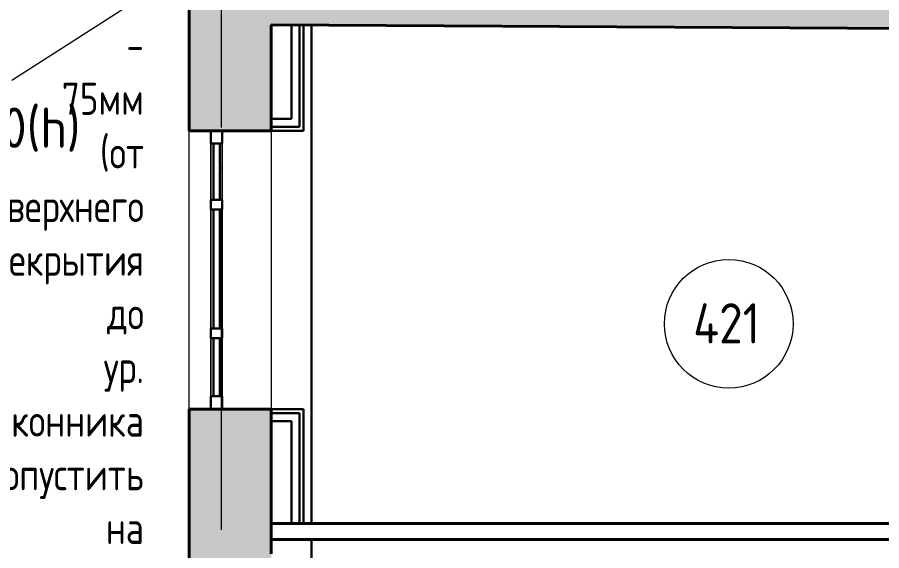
# Model space of a CAD drawing. Header units: millimetres. Extents: x 3050 to 430575, y -569542 to 36130.
# Drawn here: x 272209 to 277585, y -413427 to -410111 of the extents above; entities that cross this region are included whole.
import ezdxf
from ezdxf import colors
from ezdxf.entities.mleader import LeaderData, LeaderLine
from ezdxf.math import Vec2, Vec3

# ---------------------------------------------------------------- set-up
doc = ezdxf.new("R2010")
doc.units = ezdxf.units.MM
doc.linetypes.add('ADSK_Линия сетки', pattern=[25, 20, -2.5, 0, -2.5])
doc.linetypes.add('ADSK_Сверху', pattern=[4.5, 3, -1.5])
for name, color, linetype, lineweight in [('Витраж', 7, 'Continuous', 18), ('Марки', 7, 'Continuous', 20), ('Марки помещений', 7, 'Continuous', 20), ('Оси', 7, 'Continuous', 9), ('Панели витража', 7, 'Continuous', 18), ('Размеры', 7, 'Continuous', 9), ('Стены внутренние', 7, 'Continuous', 18), ('Стены наружные', 7, 'Continuous', 18), ('Стены штриховка', 7, 'Continuous', 18)]:
    doc.layers.add(name, color=color, linetype=linetype, lineweight=lineweight)
doc.styles.add('GOST Common_2', font='GOST_Common.ttf', dxfattribs={"width": 0.9, "height": 250})
doc.styles.add('ISOCPEUR_1', font='isocpeur.ttf', dxfattribs={"width": 0.9, "height": 250})

# ---------------------------------------------------------------- blocks, each defined once
blk = doc.blocks.new('Прямоугольный импост - 70х20_60мм-1431843-04 План 4-го этажа маркировочный')
at = {"layer": 'Витраж', "color": 253, "linetype": 'ADSK_Сверху', "true_color": 0xaaaaaa}
for p, q in [((-5936, 19805.5), (-6006, 19805.5)), ((-6006, 19725.5), (-6006, 19805.5)), ((-5936, 19725.5), (-5936, 19805.5)), ((-6006, 19345.5), (-6006, 19375.5)), ((-5936, 19345.5), (-5936, 19375.5))]:
    blk.add_line(p, q, dxfattribs=at)
blk = doc.blocks.new('Прямоугольный импост - 70х20_60мм-1424706-04 План 4-го этажа маркировочный')
at = {"layer": 'Витраж', "color": 253, "linetype": 'ADSK_Сверху', "true_color": 0xaaaaaa}
for p, q in [((-80, 35), (0, 35)), ((0, 35), (0, -35)), ((0, -35), (-80, -35))]:
    blk.add_line(p, q, dxfattribs=at)
blk = doc.blocks.new('Прямоугольный импост - 70х20_60мм-1424707-04 План 4-го этажа маркировочный')
at = {"layer": 'Витраж', "color": 253, "linetype": 'ADSK_Сверху', "true_color": 0xaaaaaa}
for p, q in [((0, 35), (-80, 35)), ((0, -35), (0, 35)), ((-80, -35), (0, -35))]:
    blk.add_line(p, q, dxfattribs=at)
blk = doc.blocks.new('Прямоугольный импост - 70х20_60мм-1225850-04 План 4-го этажа маркировочный')
at = {"layer": 'Витраж', "color": 253, "linetype": 'ADSK_Сверху', "true_color": 0xaaaaaa}
for p, q in [((-6143.8, 23354.9), (-6143.8, 23384.9)), ((-6073.8, 23354.9), (-6073.8, 23384.9)), ((-6143.8, 22584.9), (-6143.8, 22614.9)), ((-6073.8, 22584.9), (-6073.8, 22614.9))]:
    blk.add_line(p, q, dxfattribs=at)
blk = doc.blocks.new('Прямоугольный импост - 70х20_60мм-1225113-04 План 4-го этажа маркировочный')
at = {"layer": 'Витраж', "color": 253, "linetype": 'ADSK_Сверху', "true_color": 0xaaaaaa}
for p, q in [((41084.5, 2434.5), (41054.5, 2434.5)), ((41524.5, 2434.5), (41444.5, 2434.5)), ((41524.5, 2364.5), (41524.5, 2434.5)), ((41084.5, 2364.5), (41054.5, 2364.5)), ((41524.5, 2364.5), (41444.5, 2364.5))]:
    blk.add_line(p, q, dxfattribs=at)
blk = doc.blocks.new('Прямоугольный импост - 70х60мм-1424704-04 План 4-го этажа маркировочный')
at = {"layer": 'Витраж', "color": 253, "linetype": 'ADSK_Сверху', "true_color": 0xaaaaaa}
for p, q in [((-30, 35), (30, 35)), ((30, -35), (-30, -35))]:
    blk.add_line(p, q, dxfattribs=at)
blk = doc.blocks.new('Прямоугольный импост - 70х60мм-1225009-04 План 4-го этажа маркировочный')
at = {"layer": 'Витраж', "color": 253, "linetype": 'ADSK_Сверху', "true_color": 0xaaaaaa}
for p, q in [((41084.5, 2434.5), (41084.5, 2364.5)), ((41444.5, 2434.5), (41084.5, 2434.5)), ((41444.5, 2364.5), (41444.5, 2434.5)), ((41444.5, 2364.5), (41084.5, 2364.5))]:
    blk.add_line(p, q, dxfattribs=at)
blk = doc.blocks.new('Прямоугольный импост - 70х60мм-1431845-04 План 4-го этажа маркировочный')
at = {"layer": 'Витраж', "color": 253, "linetype": 'ADSK_Сверху', "true_color": 0xaaaaaa}
for p, q in [((-5936, 19725.5), (-6006, 19725.5)), ((-6006, 19375.5), (-6006, 19725.5)), ((-5936, 19375.5), (-5936, 19725.5)), ((-6006, 19375.5), (-5936, 19375.5))]:
    blk.add_line(p, q, dxfattribs=at)
blk = doc.blocks.new('Прямоугольный импост - 70х60мм-1229542-04 План 4-го этажа маркировочный')
at = {"layer": 'Витраж', "color": 253, "linetype": 'ADSK_Сверху', "true_color": 0xaaaaaa}
for p, q in [((-6073.8, 23354.9), (-6143.8, 23354.9)), ((-6143.8, 22614.9), (-6143.8, 23354.9)), ((-6073.8, 22614.9), (-6073.8, 23354.9)), ((-6143.8, 22614.9), (-6073.8, 22614.9))]:
    blk.add_line(p, q, dxfattribs=at)
blk = doc.blocks.new('Системная панель - _AR_Стекло_40мм_привязка по центру-V64-04 План 4-го этажа маркировочный')
at = {"layer": 'Панели витража', "lineweight": 30}
for p, q in [((180, 20), (-180, 20)), ((-180, 20), (-180, -20)), ((180, -20), (180, 20)), ((-180, -20), (180, -20))]:
    blk.add_line(p, q, dxfattribs=at)
blk = doc.blocks.new('Прямоугольный импост - 70х40_60мм-1229682-04 План 4-го этажа маркировочный')
at = {"layer": 'Витраж'}
for p, q in [((41084.5, 2434.5), (41444.5, 2434.5)), ((41084.5, 2364.5), (41444.5, 2364.5))]:
    blk.add_line(p, q, dxfattribs=at)
blk = doc.blocks.new('Прямоугольный импост - 70х20_60мм-V65-04 План 4-го этажа маркировочный')
at = {"layer": 'Витраж', "lineweight": 30}
for p, q in [((-80, 35), (0, 35)), ((-80, -35), (-80, 35)), ((0, 35), (0, -35)), ((0, -35), (-80, -35))]:
    blk.add_line(p, q, dxfattribs=at)
blk = doc.blocks.new('Прямоугольный импост - 70х20_60мм-V66-04 План 4-го этажа маркировочный')
at = {"layer": 'Витраж', "lineweight": 30}
for p, q in [((0, 35), (-80, 35)), ((-80, 35), (-80, -35)), ((0, -35), (0, 35)), ((-80, -35), (0, -35))]:
    blk.add_line(p, q, dxfattribs=at)
blk = doc.blocks.new('Системная панель - _AR_Стекло_40мм_привязка по центру-1431846-04 План 4-го этажа маркировочный')
at = {"layer": 'Панели витража', "lineweight": 30}
for p, q in [((175, 20), (-175, 20)), ((-175, 20), (-175, -20)), ((175, -20), (175, 20)), ((-175, -20), (175, -20))]:
    blk.add_line(p, q, dxfattribs=at)
blk = doc.blocks.new('Прямоугольный импост - 70х40_60мм-1431844-04 План 4-го этажа маркировочный')
at = {"layer": 'Витраж'}
for p, q in [((-6006, 19725.5), (-6006, 19375.5)), ((-5936, 19725.5), (-5936, 19375.5))]:
    blk.add_line(p, q, dxfattribs=at)
blk = doc.blocks.new('Системная панель - _AR_Стекло_40мм_привязка по центру-V67-04 План 4-го этажа маркировочный')
at = {"layer": 'Панели витража', "lineweight": 30}
for p, q in [((370, 20), (-370, 20)), ((-370, 20), (-370, -20)), ((370, -20), (370, 20)), ((-370, -20), (370, -20))]:
    blk.add_line(p, q, dxfattribs=at)
blk = doc.blocks.new('Прямоугольный импост - 70х40_60мм-1229684-04 План 4-го этажа маркировочный')
at = {"layer": 'Витраж'}
for p, q in [((-6143.8, 23354.9), (-6143.8, 22614.9)), ((-6073.8, 23354.9), (-6073.8, 22614.9))]:
    blk.add_line(p, q, dxfattribs=at)
blk = doc.blocks.new('Прямоугольный импост - 70х60мм-V68-04 План 4-го этажа маркировочный')
at = {"layer": 'Витраж', "lineweight": 30}
for p, q in [((-30, 35), (30, 35)), ((-30, -35), (-30, 35)), ((30, 35), (30, -35)), ((30, -35), (-30, -35))]:
    blk.add_line(p, q, dxfattribs=at)
blk = doc.blocks.new('ADSK_Марка_Помещение_ОдноЗначение - Номер-247393-04 План 4-го этажа маркировочный')
at = {"layer": 'Марки помещений'}
blk.add_circle((0, 0), 4, dxfattribs=at)

msp = doc.modelspace()

# ---------------------------------------------------------------- hatches: boundary and pattern name
at = {"layer": 'Стены внутренние', "true_color": 0xc0c0c0}
h = msp.add_hatch(color=9, dxfattribs=at)
h.paths.add_polyline_path([(280136.32, -410210.93), (280191.3, -409683.9), (279005.48, -409677.13), (279002.52, -410186.03), (279755.48, -410191.49), (280135.49, -410210.93)])
h.paths.add_polyline_path([(277852.54, -410179.36), (277855.5, -409670.46), (273788.56, -409646.86), (273788.56, -410156.87), (275425.3, -410166.37)])
at = {"layer": 'Стены наружные', "true_color": 0xc0c0c0}
h = msp.add_hatch(color=9, dxfattribs=at)
h.paths.add_polyline_path([(273278.56, -421582.67), (273788.56, -421582.67), (273788.56, -420888.01), (273278.56, -420888.01), (273278.56, -421538.52)])
h.paths.add_polyline_path([(273278.56, -419158.01), (273788.56, -419158.01), (273788.56, -418099.49), (273278.56, -418099.49)])
h.paths.add_polyline_path([(273278.56, -417249.49), (273788.56, -417249.49), (273788.56, -416262.18), (273278.56, -416262.18)])
h.paths.add_polyline_path([(273278.56, -415412.18), (273788.56, -415412.18), (273788.56, -414408.18), (273278.56, -414408.18), (273278.56, -415013.15)])
h.paths.add_polyline_path([(273647.23, -413558.18), (273788.56, -413558.18), (273788.56, -412546.39), (273278.56, -412546.39), (273278.56, -413558.18), (273631.9, -413558.18)])
h.paths.add_polyline_path([(273278.56, -410816.39), (273788.56, -410816.39), (273788.56, -409646.86), (273650.85, -409646.86), (273650.85, -409700.93), (273278.56, -409700.93), (273278.56, -410456.72)])

# ---------------------------------------------------------------- linework, layer by layer
at = {"layer": 'Марки', "color": 30, "true_color": 0xf26722}
msp.add_line((273900.85, -409396.86), (272174.51, -410504.46), dxfattribs=at)
at = {"layer": 'Оси', "linetype": 'ADSK_Линия сетки', "ltscale": 100}
msp.add_line((273479.52, -435797.51), (273479.52, -386200.07), dxfattribs=at)
at = {"layer": 'Стены внутренние', "lineweight": 40}
for p, q in [((273788.56, -410156.87), (277902.54, -410180.74)), ((279767.69, -413256.6), (273787.76, -413256.6)), ((273787.76, -413356.87), (279768.08, -413356.61))]:
    msp.add_line(p, q, dxfattribs=at)
at = {"layer": 'Стены внутренние', "color": 32, "lineweight": 30, "true_color": 0xcd6928}
for p, q in [((273913.56, -410741.39), (273913.56, -410157.6)), ((273963.56, -410791.39), (273963.56, -410157.89)), ((273988.56, -410816.39), (273988.56, -410158.03)), ((274038.56, -413256.87), (274038.56, -410158.32)), ((273788.56, -410741.39), (273913.56, -410741.39)), ((273788.56, -410791.39), (273963.56, -410791.39)), ((273788.56, -410816.39), (273988.56, -410816.39)), ((273788.56, -412546.39), (273988.56, -412546.39)), ((273988.56, -413256.87), (273988.56, -412546.39)), ((273788.56, -412571.39), (273963.56, -412571.39)), ((273788.56, -412621.39), (273913.56, -412621.39)), ((273913.56, -413256.87), (273913.56, -412621.39)), ((273963.56, -413256.87), (273963.56, -412571.39)), ((274038.56, -418333.24), (274038.56, -413356.86))]:
    msp.add_line(p, q, dxfattribs=at)
at = {"layer": 'Стены наружные', "lineweight": 40}
for p, q in [((273278.56, -409700.93), (273278.56, -410816.39)), ((273788.56, -410816.39), (273788.56, -410156.87)), ((273278.56, -410816.39), (273788.56, -410816.39)), ((273278.56, -412546.39), (273278.56, -413558.18)), ((273788.56, -412546.39), (273278.56, -412546.39)), ((273788.56, -413446.18), (273788.56, -412546.39))]:
    msp.add_line(p, q, dxfattribs=at)
at = {"layer": 'Стены наружные'}
for p, q in [((273278.56, -412546.39), (273278.56, -410816.39)), ((273788.56, -410816.39), (273788.56, -412546.39))]:
    msp.add_line(p, q, dxfattribs=at)
at = {"layer": 'Стены штриховка'}
for p, q in [((273787.76, -413256.87), (279767.69, -413256.87)), ((273787.76, -413356.87), (279768.08, -413356.87))]:
    msp.add_line(p, q, dxfattribs=at)

# ---------------------------------------------------------------- block references
at = {"layer": 'Витраж', "color": 253, "linetype": 'ADSK_Сверху', "true_color": 0xaaaaaa}
for name, p in [('Прямоугольный импост - 70х20_60мм-1431843-04 План 4-го этажа маркировочный', (279419.61, -430621.92)), ('Прямоугольный импост - 70х60мм-1431845-04 План 4-го этажа маркировочный', (279419.61, -430621.92)), ('Прямоугольный импост - 70х20_60мм-1225850-04 План 4-го этажа маркировочный', (279557.31, -434661.33)), ('Прямоугольный импост - 70х60мм-1229542-04 План 4-го этажа маркировочный', (279557.31, -434661.33))]:
    msp.add_blockref(name, p, dxfattribs=at)
at = {"layer": 'Витраж', "color": 253, "linetype": 'ADSK_Сверху', "true_color": 0xaaaaaa, "extrusion": (0, 0, -1), "rotation": 90.00000000000007}
for name, p in [('Прямоугольный импост - 70х20_60мм-1424706-04 План 4-го этажа маркировочный', (-273448.56, -410816.39)), ('Прямоугольный импост - 70х60мм-1424704-04 План 4-го этажа маркировочный', (-273448.56, -411276.39)), ('Прямоугольный импост - 70х60мм-1424704-04 План 4-го этажа маркировочный', (-273448.56, -412076.39))]:
    msp.add_blockref(name, p, dxfattribs=at)
at = {"layer": 'Витраж', "extrusion": (0, 0, -1), "rotation": 90.00000000000007}
for name, p in [('Прямоугольный импост - 70х20_60мм-V65-04 План 4-го этажа маркировочный', (-273448.56, -410816.39)), ('Прямоугольный импост - 70х60мм-V68-04 План 4-го этажа маркировочный', (-273448.56, -411276.39)), ('Прямоугольный импост - 70х60мм-V68-04 План 4-го этажа маркировочный', (-273448.56, -412076.39))]:
    msp.add_blockref(name, p, dxfattribs=at)
at = {"layer": 'Витраж'}
for name, p in [('Прямоугольный импост - 70х40_60мм-1431844-04 План 4-го этажа маркировочный', (279419.61, -430621.92)), ('Прямоугольный импост - 70х40_60мм-1229684-04 План 4-го этажа маркировочный', (279557.31, -434661.33))]:
    msp.add_blockref(name, p, dxfattribs=at)
at = {"layer": 'Витраж', "color": 253, "linetype": 'ADSK_Сверху', "true_color": 0xaaaaaa}
for name, p, rotation in [('Прямоугольный импост - 70х20_60мм-1225113-04 План 4-го этажа маркировочный', (271049.06, -371021.93), 269.9999999999998), ('Прямоугольный импост - 70х60мм-1225009-04 План 4-го этажа маркировочный', (271049.06, -371021.93), 269.9999999999998), ('Прямоугольный импост - 70х20_60мм-1424707-04 План 4-го этажа маркировочный', (273448.56, -412546.39), 269.9999999999999)]:
    msp.add_blockref(name, p, dxfattribs=dict(at, rotation=rotation))
at = {"layer": 'Витраж'}
for name, p, rotation in [('Прямоугольный импост - 70х40_60мм-1229682-04 План 4-го этажа маркировочный', (271049.06, -371021.93), 269.9999999999998), ('Прямоугольный импост - 70х20_60мм-V66-04 План 4-го этажа маркировочный', (273448.56, -412546.39), 269.9999999999999)]:
    msp.add_blockref(name, p, dxfattribs=dict(at, rotation=rotation))
at = {"layer": 'Марки помещений', "xscale": 99.99999999999993, "yscale": 99.99999999999993, "zscale": 99.99999999999993}
msp.add_blockref('ADSK_Марка_Помещение_ОдноЗначение - Номер-247393-04 План 4-го этажа маркировочный', (276633.16, -412016.12), dxfattribs=at)
at = {"layer": 'Панели витража', "rotation": 89.99999999999993}
for name, p in [('Системная панель - _AR_Стекло_40мм_привязка по центру-1431846-04 План 4-го этажа маркировочный', (273448.56, -411071.39)), ('Системная панель - _AR_Стекло_40мм_привязка по центру-V67-04 План 4-го этажа маркировочный', (273448.56, -411676.39)), ('Системная панель - _AR_Стекло_40мм_привязка по центру-V64-04 План 4-го этажа маркировочный', (273448.56, -412286.39))]:
    msp.add_blockref(name, p, dxfattribs=at)

# ---------------------------------------------------------------- texts
at = {"layer": 'Марки', "color": 30, "lineweight": 40, "true_color": 0xf26722, "style": 'ISOCPEUR_1', "width": 0.9}
msp.add_text('отверстие 2900х300(h)', height=250, dxfattribs=at).set_placement((269523.17, -410922.29))
at = {"layer": 'Марки помещений', "lineweight": 9, "insert": (276412.2, -411888.39), "char_height": 250, "width": 548.3542, "attachment_point": 1, "style": 'GOST Common_2'}
msp.add_mtext('421', dxfattribs=at)

# ---------------------------------------------------------------- leaders
at = {"layer": 'Размеры', "color": 18, "true_color": 0x000000}
ml = msp.add_multileader_mtext('Standard', dxfattribs=at)
ml.set_content('\\pxt9;{\\fISOCPEUR|b0|i0|c204|p34;Выполнить зашивку простенков между \\Pокнами\\P\\W0.8;\\C256;на стальном каркасе с двухслойной обшивкой \\Pцементными плитами Кнауф Аквапанель (12,5 мм) \\Pи минеральным заполнением - 75мм (от верхнего\\Pперекрытия до ур. подоконника (опустить на 50мм\\Pниже ур. подоконника)}', color=(0, 0, 0))
ml.set_leader_properties()
ml.build(insert=Vec2(0, 0))
ml.multileader.update_dxf_attribs({"text_right_attachment_type": 6, "dogleg_length": 0.36, "arrow_head_size": 0.18})
ctx = ml.context
ctx.base_point, ctx.char_height, ctx.arrow_head_size, ctx.landing_gap_size, ctx.plane_origin = Vec3(267812.6, -403645.96), 200, 0.18, 0.09, Vec3(267230.95, -402652.34)
ctx.right_attachment, ctx.text_align_type = 6, 2
notes = []
notes.append((ctx, [(1, (1, 1, 0), (272997.14, -403775.96), (-1, 0), 0.36, [(0, [(273850.85, -405366.62)], 0, [])])]))
ctx.mtext.insert, ctx.mtext.width, ctx.mtext.alignment, ctx.mtext.flow_direction = Vec3(272996.69, -403515.96), 8.1071, 3, 5
for ctx, leaders in notes:
    for number, flags, end, landing, length, lines in leaders:
        leader = LeaderData()
        leader.index, (leader.has_last_leader_line, leader.has_dogleg_vector, leader.attachment_direction) = number, flags
        leader.last_leader_point, leader.dogleg_vector, leader.dogleg_length = Vec3(end), Vec3(landing), length
        for number, points, colour, breaks in lines:
            line = LeaderLine()
            line.index, line.vertices, line.color, line.breaks = number, Vec3.list(points), colors.encode_raw_color(colour), breaks
            leader.lines.append(line)
        ctx.leaders.append(leader)

doc.saveas('drawing.dxf')
